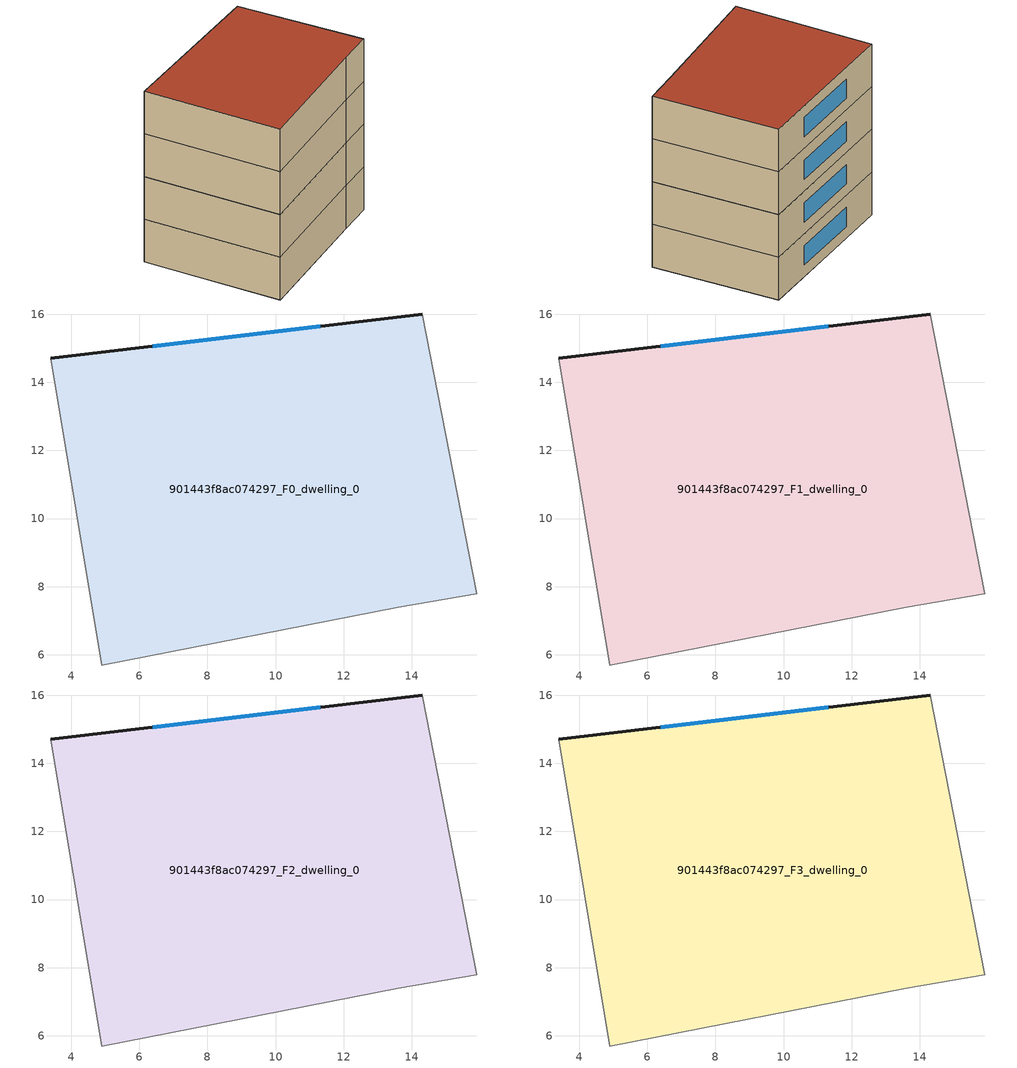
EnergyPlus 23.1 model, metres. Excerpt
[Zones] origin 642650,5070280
901443f8ac074297_F0_dwelling_0
 floor ground (EU_floor_Construction): 15.91,7.8 14.31,16 3.4,14.71 4.9,5.7 13.6,7.4 z0
 wall outside (EU_wall_Construction): 3.4,14.71 14.31,16 z0:3
 wall adiabatic (EU_wall_Construction): 14.31,16 15.91,7.8 13.6,7.4 4.9,5.7 3.4,14.71 z0:3
 window (EU_Window_Construction): 6.4,15.06 11.3,15.65 z0.83:2.17
901443f8ac074297_F1_dwelling_0
 floor to 901443f8ac074297_F0_dwelling_0 (EU_floor_Construction): 15.9,7.8 14.31,16 3.4,14.71 4.9,5.7 13.6,7.4 z3
 wall outside (EU_wall_Construction): 3.4,14.71 14.31,16 z3:6
 wall adiabatic (EU_wall_Construction): 14.31,16 15.91,7.8 13.6,7.4 4.9,5.7 3.4,14.71 z3:6
 window (EU_Window_Construction): 6.4,15.06 11.3,15.65 z3.83:5.17
901443f8ac074297_F2_dwelling_0
 floor to 901443f8ac074297_F1_dwelling_0 (EU_floor_Construction): 15.9,7.8 14.31,16 3.4,14.71 4.9,5.7 13.6,7.4 z6
 wall outside (EU_wall_Construction): 3.4,14.71 14.31,16 z6:9
 wall adiabatic (EU_wall_Construction): 14.31,16 15.91,7.8 13.6,7.4 4.9,5.7 3.4,14.71 z6:9
 window (EU_Window_Construction): 6.4,15.06 11.3,15.65 z6.83:8.17
901443f8ac074297_F3_dwelling_0
 floor to 901443f8ac074297_F2_dwelling_0 (EU_floor_Construction): 15.9,7.8 14.31,16 3.4,14.71 4.9,5.7 13.6,7.4 z9
 wall outside (EU_wall_Construction): 3.4,14.71 14.31,16 z9:12
 wall adiabatic (EU_wall_Construction): 14.31,16 15.91,7.8 13.6,7.4 4.9,5.7 3.4,14.71 z9:12
 window (EU_Window_Construction): 6.4,15.06 11.3,15.65 z9.83:11.17
 roof outside (EU_roof_Construction): 14.31,16 15.91,7.8 13.6,7.4 4.9,5.7 3.4,14.71 z12
[Building]
EU S2 Campaign: North Axis=0; Terrain=City; Solar Distribution=FullExterior
[Site:Location]
Lyon-Bron: Latitude=45.75; Longitude=5; Time Zone=1; Elevation=198
[SizingPeriod:WeatherFileDays]
AnnualSizingPeriod: Begin Month=1; Begin Day of Month=1; End Month=12; End Day of Month=31; Day of Week for Start Day=Monday; Use Weather File Daylight Saving Period=No; Use Weather File Rain and Snow Indicators=No
[MATERIAL]
EU_InternalMass_Material: Roughness=MediumRough; Thickness=0.1; Conductivity=1; Density=1800; Specific Heat=900; Thermal Absorptance=0.9; Solar Absorptance=0.7; Visible Absorptance=0.7
[MATERIAL:NOMASS] Roughness=MediumRough; Thermal Absorptance=0.9; Solar Absorptance=0.7; Visible Absorptance=0.7
Name | Thermal Resistance
EU_wall_NoMass | 0.87146
EU_roof_NoMass | 0.842276
EU_floor_NoMass | 0.496999
[WINDOWMATERIAL:SIMPLEGLAZINGSYSTEM]
EU_Window_SimpleGlazing: UFactor=2.2525; Solar Heat Gain Coefficient=0.76; Visible Transmittance=0.76
[CONSTRUCTION]
EU_wall_Construction: EU_wall_NoMass
EU_roof_Construction: EU_roof_NoMass
EU_floor_Construction: EU_floor_NoMass
EU_InternalMass_Construction: EU_InternalMass_Material
EU_Window_Construction: EU_Window_SimpleGlazing
[ZONE] Type=1; Multiplier=1; Ceiling Height=autocalculate; Floor Area=autocalculate; Part of Total Floor Area=Yes
Name | Volume
901443f8ac074297_F0_dwelling_0 | 290.179
901443f8ac074297_F1_dwelling_0; 901443f8ac074297_F2_dwelling_0 | 290.178
901443f8ac074297_F3_dwelling_0 | 870.535
[INTERNALMASS] Construction=EU_InternalMass_Construction; Surface Area=96.7262
Name | Zone or ZoneList
901443f8ac074297_F0_dwelling_0_EU_InternalMass | 901443f8ac074297_F0_dwelling_0
901443f8ac074297_F1_dwelling_0_EU_InternalMass | 901443f8ac074297_F1_dwelling_0
901443f8ac074297_F2_dwelling_0_EU_InternalMass | 901443f8ac074297_F2_dwelling_0
901443f8ac074297_F3_dwelling_0_EU_InternalMass | 901443f8ac074297_F3_dwelling_0
[OTHEREQUIPMENT] Fuel Type=Electricity; Design Level Calculation Method=Watts/Area; Power per Zone Floor Area=1; Fraction Latent=0; Fraction Radiant=0; Fraction Lost=0; Carbon Dioxide Generation Rate=0; EndUse Subcategory=EU_Step8_InternalGains
Name | Zone or ZoneList or Space or SpaceList | Schedule
EU_Step8_InternalGain_901443f8ac074297_F0_dwelling_0_f000 | 901443f8ac074297_F0_dwelling_0 | EU_Step8_GainSchedule_901443f8ac074297_F0_dwelling_0_f000
EU_Step8_InternalGain_901443f8ac074297_F1_dwelling_0_f000 | 901443f8ac074297_F1_dwelling_0 | EU_Step8_GainSchedule_901443f8ac074297_F1_dwelling_0_f000
EU_Step8_InternalGain_901443f8ac074297_F2_dwelling_0_f000 | 901443f8ac074297_F2_dwelling_0 | EU_Step8_GainSchedule_901443f8ac074297_F2_dwelling_0_f000
EU_Step8_InternalGain_901443f8ac074297_F3_dwelling_0_f000 | 901443f8ac074297_F3_dwelling_0 | EU_Step8_GainSchedule_901443f8ac074297_F3_dwelling_0_f000
[ZONEVENTILATION:DESIGNFLOWRATE] Schedule=EU_AlwaysOn; Design Flow Rate Calculation Method=AirChanges/Hour; Air Changes per Hour=0.425; Ventilation Type=Natural; Fan Pressure Rise=0; Fan Total Efficiency=1; Constant Term Coefficient=1; Temperature Term Coefficient=0; Velocity Term Coefficient=0; Velocity Squared Term Coefficient=0; Minimum Indoor Temperature=-100; Maximum Indoor Temperature=100; Delta Temperature=-100; Minimum Outdoor Temperature=-100; Maximum Outdoor Temperature=100; Maximum Wind Speed=40
Name | Zone or ZoneList or Space or SpaceList
EU_ConstantAir_901443f8ac074297_F0_dwelling_0 | 901443f8ac074297_F0_dwelling_0
EU_ConstantAir_901443f8ac074297_F1_dwelling_0 | 901443f8ac074297_F1_dwelling_0
EU_ConstantAir_901443f8ac074297_F2_dwelling_0 | 901443f8ac074297_F2_dwelling_0
EU_ConstantAir_901443f8ac074297_F3_dwelling_0 | 901443f8ac074297_F3_dwelling_0
[HVACTEMPLATE:THERMOSTAT] Constant Heating Setpoint=20; Constant Cooling Setpoint=50
EU_HeatOnly_901443f8ac074297_F0_dwelling_0; EU_HeatOnly_901443f8ac074297_F1_dwelling_0; EU_HeatOnly_901443f8ac074297_F2_dwelling_0; EU_HeatOnly_901443f8ac074297_F3_dwelling_0
[HVACTEMPLATE:ZONE:IDEALLOADSAIRSYSTEM] System Availability Schedule=EU_AlwaysOn; Maximum Heating Supply Air Temperature=50; Minimum Cooling Supply Air Temperature=13; Maximum Heating Supply Air Humidity Ratio=0.0156; Minimum Cooling Supply Air Humidity Ratio=0.0077; Heating Limit=NoLimit; Cooling Limit=NoLimit; Heating Availability Schedule=EU_AlwaysOn; Cooling Availability Schedule=EU_CoolingOff; Dehumidification Control Type=ConstantSensibleHeatRatio; Cooling Sensible Heat Ratio=0.7; Dehumidification Setpoint=60; Humidification Control Type=None; Humidification Setpoint=30; Outdoor Air Method=None; Outdoor Air Flow Rate per Person=0.00944; Outdoor Air Flow Rate per Zone Floor Area=0; Outdoor Air Flow Rate per Zone=0; Demand Controlled Ventilation Type=None; Outdoor Air Economizer Type=NoEconomizer; Heat Recovery Type=None; Sensible Heat Recovery Effectiveness=0.7; Latent Heat Recovery Effectiveness=0.65
Name | Template Thermostat
901443f8ac074297_F0_dwelling_0 | EU_HeatOnly_901443f8ac074297_F0_dwelling_0
901443f8ac074297_F1_dwelling_0 | EU_HeatOnly_901443f8ac074297_F1_dwelling_0
901443f8ac074297_F2_dwelling_0 | EU_HeatOnly_901443f8ac074297_F2_dwelling_0
901443f8ac074297_F3_dwelling_0 | EU_HeatOnly_901443f8ac074297_F3_dwelling_0
[SIZING:ZONE] Zone Cooling Design Supply Air Temperature Input Method=SupplyAirTemperature; Zone Cooling Design Supply Air Temperature=13; Zone Heating Design Supply Air Temperature Input Method=SupplyAirTemperature; Zone Heating Design Supply Air Temperature=50; Zone Cooling Design Supply Air Humidity Ratio=0.008; Zone Heating Design Supply Air Humidity Ratio=0.008; Cooling Design Air Flow Method=DesignDay; Cooling Design Air Flow Rate=0; Cooling Minimum Air Flow per Zone Floor Area=0.000762; Cooling Minimum Air Flow=0; Cooling Minimum Air Flow Fraction=0.2; Heating Design Air Flow Method=DesignDay; Heating Design Air Flow Rate=0; Heating Maximum Air Flow per Zone Floor Area=0.002032; Heating Maximum Air Flow=0.141576; Heating Maximum Air Flow Fraction=0.3; Account for Dedicated Outdoor Air System=No; Dedicated Outdoor Air System Control Strategy=NeutralSupplyAir; Dedicated Outdoor Air Low Setpoint Temperature for Design=autosize; Dedicated Outdoor Air High Setpoint Temperature for Design=autosize; Zone Load Sizing Method=Sensible Load Only No Latent Load; Zone Latent Cooling Design Supply Air Humidity Ratio Input Method=HumidityRatioDifference; Zone Cooling Design Supply Air Humidity Ratio Difference=0.005; Zone Latent Heating Design Supply Air Humidity Ratio Input Method=HumidityRatioDifference; Zone Humidification Design Supply Air Humidity Ratio Difference=0.005
901443f8ac074297_F0_dwelling_0; 901443f8ac074297_F1_dwelling_0; 901443f8ac074297_F2_dwelling_0; 901443f8ac074297_F3_dwelling_0
[SCHEDULE:CONSTANT]
Name | Hourly Value
EU_AlwaysOn | 1
EU_CoolingOff | 0
[SCHEDULE:FILE] Column Number=1; Rows to Skip at Top=0; Number of Hours of Data=8760; Column Separator=Comma; Interpolate to Timestep=No; Minutes per Item=60; Adjust Schedule for Daylight Savings=Yes
Name | File
EU_Step8_GainSchedule_901443f8ac074297_F0_dwelling_0_f000 | ../../schedules/901443f8ac074297/901443f8ac074297_F0_dwelling_0_f000_gain.csv
EU_Step8_GainSchedule_901443f8ac074297_F1_dwelling_0_f000 | ../../schedules/901443f8ac074297/901443f8ac074297_F1_dwelling_0_f000_gain.csv
EU_Step8_GainSchedule_901443f8ac074297_F2_dwelling_0_f000 | ../../schedules/901443f8ac074297/901443f8ac074297_F2_dwelling_0_f000_gain.csv
EU_Step8_GainSchedule_901443f8ac074297_F3_dwelling_0_f000 | ../../schedules/901443f8ac074297/901443f8ac074297_F3_dwelling_0_f000_gain.csv
